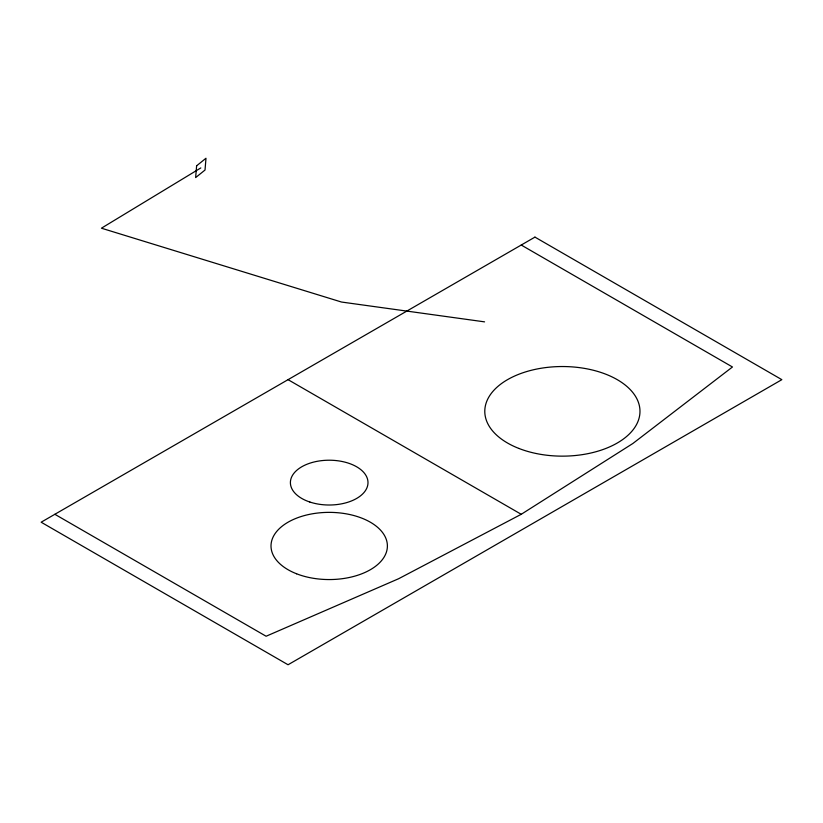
<?xml version="1.0" encoding="UTF-8"?>
<svg xmlns="http://www.w3.org/2000/svg" width="823" height="823" viewBox="0 0 823 823"><rect width="100%" height="100%" fill="white"/><g stroke="black" fill="none" stroke-linecap="round" stroke-linejoin="round"><path stroke-width="1.23" d="M54.863 514.293L266.107 636.241L398.63 578.723L521.237 514.293L632.846 443.504L732.47 366.986L521.237 245.038M200.812 167.923L101.424 228.197L341.524 302.041L484.572 321.865M288.05 379.66L521.237 514.293M196.615 165.814L195.637 177.593L205.02 170.032L205.987 158.242L196.615 165.814M534.95 237.117L41.15 522.204L288.05 664.758L781.85 379.66L534.95 237.117M518.891 448.442A77.588 44.802 0 0 0 639.78 414.535A77.588 44.802 0 0 0 528.479 371.039A77.588 44.802 0 0 0 518.891 448.442M309.798 502.009A38.794 22.396 0 0 0 367.994 482.607A38.794 22.396 0 0 0 309.798 463.215A38.794 22.396 0 0 0 309.798 502.009M296.578 573.785A58.196 33.599 0 0 0 387.242 548.365A58.196 33.599 0 0 0 303.769 515.743A58.196 33.599 0 0 0 296.578 573.785"/></g></svg>
